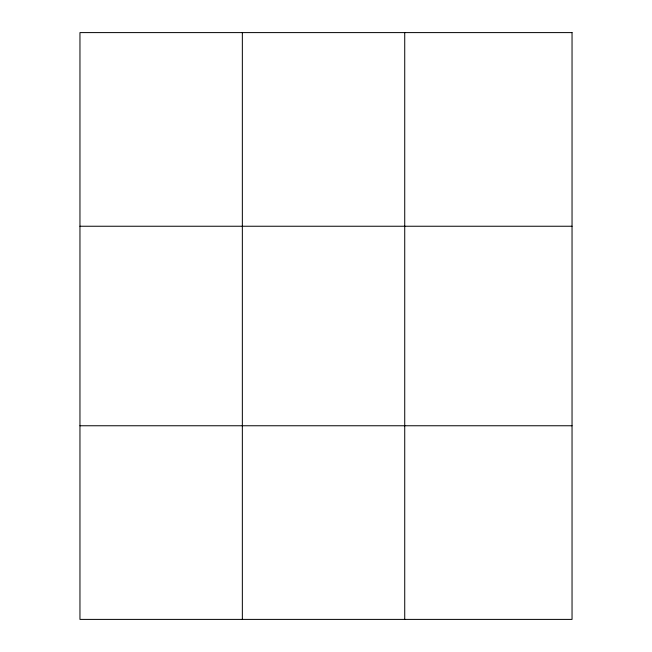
<?xml version="1.0" encoding="UTF-8"?>
<svg xmlns="http://www.w3.org/2000/svg" width="652" height="652" viewBox="0 0 652 652"><rect width="100%" height="100%" fill="white"/><g stroke="black" fill="none" stroke-linecap="round" stroke-linejoin="round"><path stroke-width="0.98" d="M242.348 619.4L242.348 32.6M404.729 619.4L404.729 32.6M79.96 226.244L572.04 226.244M79.96 425.756L572.04 425.756M572.04 32.6L572.04 619.4L79.96 619.4L79.96 32.6L572.04 32.6"/></g></svg>
